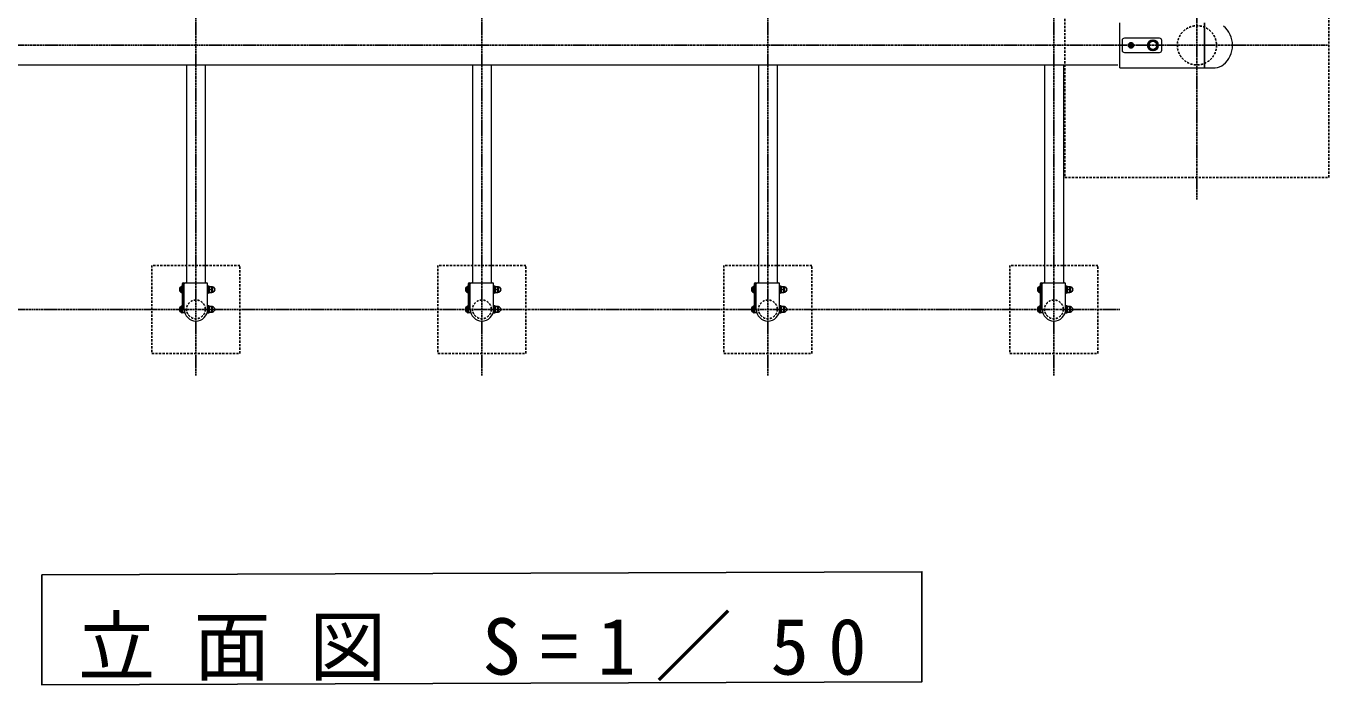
# Model space of a CAD drawing. Units: millimetres at full size; details may follow other scales. Extents: x -19540 to 51, y -990 to 13350.
# Drawn here: x -15186 to -12225, y 8496 to 9994 of the extents above; entities that cross this region are included whole.
import ezdxf

# ---------------------------------------------------------------- set-up
doc = ezdxf.new("R2010")
doc.units = ezdxf.units.MM
doc.linetypes.add('USER2', pattern=[6, 3, -1, 1, -1])
doc.linetypes.add('USER4', pattern=[8, 5, -3])
doc.layers.add('線', color=2, linetype='Continuous', lineweight=25)
doc.layers.add('補助', color=2, linetype='Continuous', lineweight=13)
doc.styles.add('ＭＳ ゴシック', font='')
doc.styles.get('ＭＳ ゴシック').set_extended_font_data('MS Gothic')

msp = doc.modelspace()

# ---------------------------------------------------------------- linework, layer by layer
at = {"layer": '線', "color": 20, "linetype": 'USER2'}
for p, q in [((-14800, 9200), (-14800, 10700)), ((-14150, 9200), (-14150, 10700)), ((-13500, 9200), (-13500, 10700)), ((-12850, 9200), (-12850, 10700)), ((-12525, 9600), (-12525, 10300)), ((-16125, 9950), (-12225, 9950)), ((-15600, 9350), (-12700, 9350))]:
    msp.add_line(p, q, dxfattribs=at)
at = {"layer": '線', "color": 7, "lineweight": 13}
for p, q in [((-12700, 9899.2), (-12700, 10000.8)), ((-12695, 9961), (-12695, 9939)), ((-12610, 9966), (-12690, 9966)), ((-12605, 9939), (-12605, 9961)), ((-12690, 9934), (-12610, 9934)), ((-15600, 9905.45), (-12704.621, 9905.45)), ((-14821.35, 9905.45), (-14821.35, 9410)), ((-14778.65, 9905.45), (-14778.65, 9410)), ((-14171.35, 9905.45), (-14171.35, 9410)), ((-14128.65, 9905.45), (-14128.65, 9410)), ((-13521.35, 9905.45), (-13521.35, 9410)), ((-13478.65, 9905.45), (-13478.65, 9410)), ((-12871.35, 9905.45), (-12871.35, 9410)), ((-12828.65, 9905.45), (-12828.65, 9410)), ((-12700, 9899.2), (-12507.5, 9899.2)), ((-12507.5, 9899.2), (-12483.701, 9899.2)), ((-14828.5, 9410), (-14775.5, 9410)), ((-14826.5, 9350), (-14826.5, 9408)), ((-14773.5, 9350), (-14773.5, 9408)), ((-14178.5, 9410), (-14125.5, 9410)), ((-14176.5, 9350), (-14176.5, 9408)), ((-14123.5, 9350), (-14123.5, 9408)), ((-13528.5, 9410), (-13475.5, 9410)), ((-13526.5, 9350), (-13526.5, 9408)), ((-13473.5, 9350), (-13473.5, 9408)), ((-12878.5, 9410), (-12825.5, 9410)), ((-12876.5, 9350), (-12876.5, 9408)), ((-12823.5, 9350), (-12823.5, 9408))]:
    msp.add_line(p, q, dxfattribs=at)
at = {"layer": '線'}
for p, q in [((-12507.5, 9899.2), (-12507.5, 10000.8)), ((-12507.5, 9899.2), (-12507.5, 10000.8)), ((-12630.485, 9959.5), (-12635.97, 9950)), ((-12635.97, 9950), (-12630.485, 9940.5)), ((-12619.515, 9959.5), (-12630.485, 9959.5)), ((-12614.03, 9950), (-12619.515, 9959.5)), ((-12619.515, 9940.5), (-12614.03, 9950)), ((-12630.485, 9940.5), (-12619.515, 9940.5)), ((-14836.35, 9391.5), (-14836.35, 9398.5)), ((-14833.1, 9401.9), (-14832.1, 9401.9)), ((-14833.1, 9388.1), (-14833.1, 9401.9)), ((-14833.1, 9388.1), (-14832.1, 9388.1)), ((-14832.1, 9403), (-14830.5, 9403)), ((-14832.1, 9387), (-14832.1, 9403)), ((-14832.1, 9388.1), (-14832.1, 9401.9)), ((-14832.1, 9387), (-14830.5, 9387)), ((-14830.5, 9345), (-14830.5, 9408)), ((-14830.5, 9403), (-14830.5, 9387)), ((-14773.5, 9403), (-14771.9, 9403)), ((-14773.5, 9387), (-14773.5, 9403)), ((-14773.5, 9387), (-14771.9, 9387)), ((-14771.9, 9403), (-14771.9, 9387)), ((-14771.9, 9387.3), (-14771.9, 9402.7)), ((-14771.9, 9402.7), (-14769.9, 9402.7)), ((-14769.9, 9395.682), (-14771.9, 9395.146)), ((-14769.9, 9394.854), (-14771.9, 9394.318)), ((-14771.9, 9387.3), (-14769.9, 9387.3)), ((-14769.9, 9387.3), (-14769.9, 9402.7)), ((-14769.9, 9401.5), (-14763.544, 9401.5)), ((-14769.9, 9388.5), (-14769.9, 9401.5)), ((-14769.9, 9395), (-14764.125, 9395)), ((-14769.9, 9388.5), (-14763.544, 9388.5)), ((-14763.544, 9401.5), (-14763.4, 9401.25)), ((-14763.544, 9388.5), (-14763.4, 9388.75)), ((-14763.4, 9388.75), (-14763.4, 9401.25)), ((-14186.35, 9391.5), (-14186.35, 9398.5)), ((-14183.1, 9401.9), (-14182.1, 9401.9)), ((-14183.1, 9388.1), (-14183.1, 9401.9)), ((-14183.1, 9388.1), (-14182.1, 9388.1)), ((-14182.1, 9403), (-14180.5, 9403)), ((-14182.1, 9387), (-14182.1, 9403)), ((-14182.1, 9388.1), (-14182.1, 9401.9)), ((-14182.1, 9387), (-14180.5, 9387)), ((-14180.5, 9345), (-14180.5, 9408)), ((-14180.5, 9403), (-14180.5, 9387)), ((-14123.5, 9403), (-14121.9, 9403)), ((-14123.5, 9387), (-14123.5, 9403)), ((-14123.5, 9387), (-14121.9, 9387)), ((-14121.9, 9403), (-14121.9, 9387)), ((-14121.9, 9387.3), (-14121.9, 9402.7)), ((-14121.9, 9402.7), (-14119.9, 9402.7)), ((-14119.9, 9395.682), (-14121.9, 9395.146)), ((-14119.9, 9394.854), (-14121.9, 9394.318)), ((-14121.9, 9387.3), (-14119.9, 9387.3)), ((-14119.9, 9387.3), (-14119.9, 9402.7)), ((-14119.9, 9401.5), (-14113.544, 9401.5)), ((-14119.9, 9388.5), (-14119.9, 9401.5)), ((-14119.9, 9395), (-14114.125, 9395)), ((-14119.9, 9388.5), (-14113.544, 9388.5)), ((-14113.544, 9401.5), (-14113.4, 9401.25)), ((-14113.544, 9388.5), (-14113.4, 9388.75)), ((-14113.4, 9388.75), (-14113.4, 9401.25)), ((-13536.35, 9391.5), (-13536.35, 9398.5)), ((-13533.1, 9401.9), (-13532.1, 9401.9)), ((-13533.1, 9388.1), (-13533.1, 9401.9)), ((-13533.1, 9388.1), (-13532.1, 9388.1)), ((-13532.1, 9403), (-13530.5, 9403)), ((-13532.1, 9387), (-13532.1, 9403)), ((-13532.1, 9388.1), (-13532.1, 9401.9)), ((-13532.1, 9387), (-13530.5, 9387)), ((-13530.5, 9345), (-13530.5, 9408)), ((-13530.5, 9403), (-13530.5, 9387)), ((-13473.5, 9403), (-13471.9, 9403)), ((-13473.5, 9387), (-13473.5, 9403)), ((-13473.5, 9387), (-13471.9, 9387)), ((-13471.9, 9403), (-13471.9, 9387)), ((-13471.9, 9387.3), (-13471.9, 9402.7)), ((-13471.9, 9402.7), (-13469.9, 9402.7)), ((-13469.9, 9395.682), (-13471.9, 9395.146)), ((-13469.9, 9394.854), (-13471.9, 9394.318)), ((-13471.9, 9387.3), (-13469.9, 9387.3)), ((-13469.9, 9387.3), (-13469.9, 9402.7)), ((-13469.9, 9401.5), (-13463.544, 9401.5)), ((-13469.9, 9388.5), (-13469.9, 9401.5)), ((-13469.9, 9395), (-13464.125, 9395)), ((-13469.9, 9388.5), (-13463.544, 9388.5)), ((-13463.544, 9401.5), (-13463.4, 9401.25)), ((-13463.544, 9388.5), (-13463.4, 9388.75)), ((-13463.4, 9388.75), (-13463.4, 9401.25)), ((-12886.35, 9391.5), (-12886.35, 9398.5)), ((-12883.1, 9401.9), (-12882.1, 9401.9)), ((-12883.1, 9388.1), (-12883.1, 9401.9)), ((-12883.1, 9388.1), (-12882.1, 9388.1)), ((-12882.1, 9403), (-12880.5, 9403)), ((-12882.1, 9387), (-12882.1, 9403)), ((-12882.1, 9388.1), (-12882.1, 9401.9)), ((-12882.1, 9387), (-12880.5, 9387)), ((-12880.5, 9345), (-12880.5, 9408)), ((-12880.5, 9403), (-12880.5, 9387)), ((-12823.5, 9403), (-12821.9, 9403)), ((-12823.5, 9387), (-12823.5, 9403)), ((-12823.5, 9387), (-12821.9, 9387)), ((-12821.9, 9403), (-12821.9, 9387)), ((-12821.9, 9387.3), (-12821.9, 9402.7)), ((-12821.9, 9402.7), (-12819.9, 9402.7)), ((-12819.9, 9395.682), (-12821.9, 9395.146)), ((-12819.9, 9394.854), (-12821.9, 9394.318)), ((-12821.9, 9387.3), (-12819.9, 9387.3)), ((-12819.9, 9387.3), (-12819.9, 9402.7)), ((-12819.9, 9401.5), (-12813.544, 9401.5)), ((-12819.9, 9388.5), (-12819.9, 9401.5)), ((-12819.9, 9395), (-12814.125, 9395)), ((-12819.9, 9388.5), (-12813.544, 9388.5)), ((-12813.544, 9401.5), (-12813.4, 9401.25)), ((-12813.544, 9388.5), (-12813.4, 9388.75)), ((-12813.4, 9388.75), (-12813.4, 9401.25)), ((-14832.1, 9358), (-14830.5, 9358)), ((-14832.1, 9342), (-14832.1, 9358)), ((-14830.5, 9358), (-14830.5, 9342)), ((-14773.5, 9358), (-14771.9, 9358)), ((-14773.5, 9342), (-14773.5, 9358)), ((-14771.9, 9358), (-14771.9, 9342)), ((-14771.9, 9342.3), (-14771.9, 9357.7)), ((-14771.9, 9357.7), (-14769.9, 9357.7)), ((-14769.9, 9342.3), (-14769.9, 9357.7)), ((-14182.1, 9358), (-14180.5, 9358)), ((-14182.1, 9342), (-14182.1, 9358)), ((-14180.5, 9358), (-14180.5, 9342)), ((-14123.5, 9358), (-14121.9, 9358)), ((-14123.5, 9342), (-14123.5, 9358)), ((-14121.9, 9358), (-14121.9, 9342)), ((-14121.9, 9342.3), (-14121.9, 9357.7)), ((-14121.9, 9357.7), (-14119.9, 9357.7)), ((-14119.9, 9342.3), (-14119.9, 9357.7)), ((-13532.1, 9358), (-13530.5, 9358)), ((-13532.1, 9342), (-13532.1, 9358)), ((-13530.5, 9358), (-13530.5, 9342)), ((-13473.5, 9358), (-13471.9, 9358)), ((-13473.5, 9342), (-13473.5, 9358)), ((-13471.9, 9358), (-13471.9, 9342)), ((-13471.9, 9342.3), (-13471.9, 9357.7)), ((-13471.9, 9357.7), (-13469.9, 9357.7)), ((-13469.9, 9342.3), (-13469.9, 9357.7)), ((-12882.1, 9358), (-12880.5, 9358)), ((-12882.1, 9342), (-12882.1, 9358)), ((-12880.5, 9358), (-12880.5, 9342)), ((-12823.5, 9358), (-12821.9, 9358)), ((-12823.5, 9342), (-12823.5, 9358)), ((-12821.9, 9358), (-12821.9, 9342)), ((-12821.9, 9342.3), (-12821.9, 9357.7)), ((-12821.9, 9357.7), (-12819.9, 9357.7)), ((-12819.9, 9342.3), (-12819.9, 9357.7)), ((-14836.35, 9346.5), (-14836.35, 9353.5)), ((-14833.1, 9356.9), (-14832.1, 9356.9)), ((-14833.1, 9343.1), (-14833.1, 9356.9)), ((-14833.1, 9343.1), (-14832.1, 9343.1)), ((-14832.1, 9343.1), (-14832.1, 9356.9)), ((-14832.1, 9342), (-14830.5, 9342)), ((-14828.5, 9343), (-14825.559, 9343)), ((-14773.5, 9342), (-14771.9, 9342)), ((-14769.9, 9350.682), (-14771.9, 9350.146)), ((-14769.9, 9349.854), (-14771.9, 9349.318)), ((-14771.9, 9342.3), (-14769.9, 9342.3)), ((-14769.9, 9356.5), (-14763.544, 9356.5)), ((-14769.9, 9343.5), (-14769.9, 9356.5)), ((-14769.9, 9350), (-14764.125, 9350)), ((-14769.9, 9343.5), (-14763.544, 9343.5)), ((-14763.544, 9356.5), (-14763.4, 9356.25)), ((-14763.544, 9343.5), (-14763.4, 9343.75)), ((-14763.4, 9343.75), (-14763.4, 9356.25)), ((-14186.35, 9346.5), (-14186.35, 9353.5)), ((-14183.1, 9356.9), (-14182.1, 9356.9)), ((-14183.1, 9343.1), (-14183.1, 9356.9)), ((-14183.1, 9343.1), (-14182.1, 9343.1)), ((-14182.1, 9343.1), (-14182.1, 9356.9)), ((-14182.1, 9342), (-14180.5, 9342)), ((-14178.5, 9343), (-14175.559, 9343)), ((-14123.5, 9342), (-14121.9, 9342)), ((-14119.9, 9350.682), (-14121.9, 9350.146)), ((-14119.9, 9349.854), (-14121.9, 9349.318)), ((-14121.9, 9342.3), (-14119.9, 9342.3)), ((-14119.9, 9356.5), (-14113.544, 9356.5)), ((-14119.9, 9343.5), (-14119.9, 9356.5)), ((-14119.9, 9350), (-14114.125, 9350)), ((-14119.9, 9343.5), (-14113.544, 9343.5)), ((-14113.544, 9356.5), (-14113.4, 9356.25)), ((-14113.544, 9343.5), (-14113.4, 9343.75)), ((-14113.4, 9343.75), (-14113.4, 9356.25)), ((-13536.35, 9346.5), (-13536.35, 9353.5)), ((-13533.1, 9356.9), (-13532.1, 9356.9)), ((-13533.1, 9343.1), (-13533.1, 9356.9)), ((-13533.1, 9343.1), (-13532.1, 9343.1)), ((-13532.1, 9343.1), (-13532.1, 9356.9)), ((-13532.1, 9342), (-13530.5, 9342)), ((-13528.5, 9343), (-13525.559, 9343)), ((-13473.5, 9342), (-13471.9, 9342)), ((-13469.9, 9350.682), (-13471.9, 9350.146)), ((-13469.9, 9349.854), (-13471.9, 9349.318)), ((-13471.9, 9342.3), (-13469.9, 9342.3)), ((-13469.9, 9356.5), (-13463.544, 9356.5)), ((-13469.9, 9343.5), (-13469.9, 9356.5)), ((-13469.9, 9350), (-13464.125, 9350)), ((-13469.9, 9343.5), (-13463.544, 9343.5)), ((-13463.544, 9356.5), (-13463.4, 9356.25)), ((-13463.544, 9343.5), (-13463.4, 9343.75)), ((-13463.4, 9343.75), (-13463.4, 9356.25)), ((-12886.35, 9346.5), (-12886.35, 9353.5)), ((-12883.1, 9356.9), (-12882.1, 9356.9)), ((-12883.1, 9343.1), (-12883.1, 9356.9)), ((-12883.1, 9343.1), (-12882.1, 9343.1)), ((-12882.1, 9343.1), (-12882.1, 9356.9)), ((-12882.1, 9342), (-12880.5, 9342)), ((-12878.5, 9343), (-12875.559, 9343)), ((-12823.5, 9342), (-12821.9, 9342)), ((-12819.9, 9350.682), (-12821.9, 9350.146)), ((-12819.9, 9349.854), (-12821.9, 9349.318)), ((-12821.9, 9342.3), (-12819.9, 9342.3)), ((-12819.9, 9356.5), (-12813.544, 9356.5)), ((-12819.9, 9343.5), (-12819.9, 9356.5)), ((-12819.9, 9350), (-12814.125, 9350)), ((-12819.9, 9343.5), (-12813.544, 9343.5)), ((-12813.544, 9356.5), (-12813.4, 9356.25)), ((-12813.544, 9343.5), (-12813.4, 9343.75)), ((-12813.4, 9343.75), (-12813.4, 9356.25))]:
    msp.add_line(p, q, dxfattribs=at)
at = {"layer": '線', "color": 4, "linetype": 'USER4'}
for points in [[(-12825, 9650), (-12225, 9650), (-12225, 10250), (-12825, 10250)], [(-14900, 9250), (-14700, 9250), (-14700, 9450), (-14900, 9450)], [(-14250, 9250), (-14050, 9250), (-14050, 9450), (-14250, 9450)], [(-13600, 9250), (-13400, 9250), (-13400, 9450), (-13600, 9450)], [(-12950, 9250), (-12750, 9250), (-12750, 9450), (-12950, 9450)]]:
    msp.add_lwpolyline(points, close=True, dxfattribs=at)
at = {"layer": '線'}
msp.add_lwpolyline([(-12678, 9948.268), (-12675, 9946.536), (-12672, 9948.268), (-12672, 9951.732), (-12675, 9953.464), (-12678, 9951.732)], close=True, dxfattribs=at)
at = {"layer": '線', "color": 4, "linetype": 'USER4'}
for centre, radius in [((-12525, 9950), 44.55), ((-14800, 9350), 21.35), ((-14150, 9350), 21.35), ((-13500, 9350), 21.35), ((-12850, 9350), 21.35)]:
    msp.add_circle(centre, radius, dxfattribs=at)
at = {"layer": '線'}
for centre, radius in [((-12675, 9950), 6), ((-12625, 9950), 12), ((-12625, 9950), 9.5)]:
    msp.add_circle(centre, radius, dxfattribs=at)
at = {"layer": '線', "color": 7, "lineweight": 13}
for centre, radius, start, end in [((-12501.15, 9950), 57.15, 309.9938, 50.0062), ((-12690, 9961), 5, 90, 180), ((-12610, 9961), 5, 0, 90), ((-12690, 9939), 5, 180, 270), ((-12610, 9939), 5, 270, 0), ((-12483.701, 9929.2), 30, 270, 309.9938), ((-14824.5, 9408), 2, 90, 180), ((-14775.5, 9408), 2, 0, 90), ((-14174.5, 9408), 2, 90, 180), ((-14125.5, 9408), 2, 0, 90), ((-13524.5, 9408), 2, 90, 180), ((-13475.5, 9408), 2, 0, 90), ((-12874.5, 9408), 2, 90, 180), ((-12825.5, 9408), 2, 0, 90), ((-14800, 9350), 26.5, 180, 0), ((-14150, 9350), 26.5, 180, 0), ((-13500, 9350), 26.5, 180, 0), ((-12850, 9350), 26.5, 180, 0)]:
    msp.add_arc(centre, radius, start, end, dxfattribs=at)
at = {"layer": '線'}
for centre, radius, start, end in [((-14829.285, 9395), 7.884, 118.93814, 153.64619), ((-14829.285, 9395), 7.884, 206.35381, 241.06186), ((-14828.5, 9408), 2, 90, 180), ((-14772.932, 9398.25), 9.387, 339.74445, 20.25555), ((-14772.932, 9391.75), 9.387, 339.74445, 20.25555), ((-14763.655, 9395), 6.255, 272.33828, 87.66172), ((-14179.285, 9395), 7.884, 118.93814, 153.64619), ((-14179.285, 9395), 7.884, 206.35381, 241.06186), ((-14178.5, 9408), 2, 90, 180), ((-14122.932, 9398.25), 9.387, 339.74445, 20.25555), ((-14122.932, 9391.75), 9.387, 339.74445, 20.25555), ((-14113.655, 9395), 6.255, 272.33828, 87.66172), ((-13529.285, 9395), 7.884, 118.93814, 153.64619), ((-13529.285, 9395), 7.884, 206.35381, 241.06186), ((-13528.5, 9408), 2, 90, 180), ((-13472.932, 9398.25), 9.387, 339.74445, 20.25555), ((-13472.932, 9391.75), 9.387, 339.74445, 20.25555), ((-13463.655, 9395), 6.255, 272.33828, 87.66172), ((-12879.285, 9395), 7.884, 118.93814, 153.64619), ((-12879.285, 9395), 7.884, 206.35381, 241.06186), ((-12878.5, 9408), 2, 90, 180), ((-12822.932, 9398.25), 9.387, 339.74445, 20.25555), ((-12822.932, 9391.75), 9.387, 339.74445, 20.25555), ((-12813.655, 9395), 6.255, 272.33828, 87.66172), ((-14829.285, 9350), 7.884, 118.93814, 153.64619), ((-14829.285, 9350), 7.884, 206.35381, 241.06186), ((-14828.5, 9345), 2, 180, 270), ((-14772.932, 9353.25), 9.387, 339.74445, 20.25555), ((-14772.932, 9346.75), 9.387, 339.74445, 20.25555), ((-14763.655, 9350), 6.255, 272.33828, 87.66172), ((-14179.285, 9350), 7.884, 118.93814, 153.64619), ((-14179.285, 9350), 7.884, 206.35381, 241.06186), ((-14178.5, 9345), 2, 180, 270), ((-14122.932, 9353.25), 9.387, 339.74445, 20.25555), ((-14122.932, 9346.75), 9.387, 339.74445, 20.25555), ((-14113.655, 9350), 6.255, 272.33828, 87.66172), ((-13529.285, 9350), 7.884, 118.93814, 153.64619), ((-13529.285, 9350), 7.884, 206.35381, 241.06186), ((-13528.5, 9345), 2, 180, 270), ((-13472.932, 9353.25), 9.387, 339.74445, 20.25555), ((-13472.932, 9346.75), 9.387, 339.74445, 20.25555), ((-13463.655, 9350), 6.255, 272.33828, 87.66172), ((-12879.285, 9350), 7.884, 118.93814, 153.64619), ((-12879.285, 9350), 7.884, 206.35381, 241.06186), ((-12878.5, 9345), 2, 180, 270), ((-12822.932, 9353.25), 9.387, 339.74445, 20.25555), ((-12822.932, 9346.75), 9.387, 339.74445, 20.25555), ((-12813.655, 9350), 6.255, 272.33828, 87.66172)]:
    msp.add_arc(centre, radius, start, end, dxfattribs=at)
at = {"layer": '補助', "lineweight": 25}
msp.add_lwpolyline([(-15149.975, 8746.457), (-15149.975, 8496.457), (-13150.025, 8503.543), (-13150.025, 8753.543)], close=True, dxfattribs=at)

# ---------------------------------------------------------------- texts
at = {"layer": '補助', "insert": (-14149.975, 8504.79), "char_height": 128.3, "attachment_point": 8, "style": 'ＭＳ ゴシック'}
msp.add_mtext('\\T1.5;立面図\\~S=1／50', dxfattribs=at)

doc.saveas('drawing.dxf')
